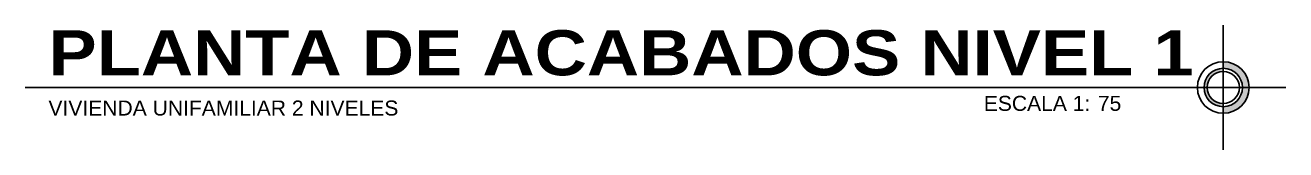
# Model space of a CAD drawing. Header units: inches. Extents: x -370 to 18, y -197 to 199.
# Drawn here: x -316.83 to -301.66, y 48.68 to 50.19 of the extents above; entities that cross this region are included whole.
import ezdxf

# ---------------------------------------------------------------- set-up
doc = ezdxf.new("R2010")
doc.units = ezdxf.units.IN
doc.header["$MEASUREMENT"] = 0
doc.styles.add('1', font='arial.ttf')
doc.styles.add('2', font='')
doc.styles.get('2').set_extended_font_data('Arial Black')

# ---------------------------------------------------------------- blocks, each defined once
blk = doc.blocks.new('*U44')
h = blk.add_hatch(color=1)
h.paths.add_polyline_path([(15.89, 0.255), (15.89, 0.343, -0.414214), (16.233, 0), (16.145, 0, 0.414214)])
h.paths.add_polyline_path([(16.145, 0), (16.233, 0, -0.414214), (15.89, -0.343), (15.89, -0.255, 0.414214)])
h = blk.add_hatch(color=1)
h.paths.add_polyline_path([(15.635, 0), (15.676, 0, 0.414214), (15.89, -0.214), (15.89, -0.255, -0.414214)])
h.paths.add_polyline_path([(15.89, 0.255), (15.89, 0.214, 0.414214), (15.676, 0), (15.635, 0, -0.414214)])
at = {"color": 13}
for p, q in [((15.89, -0.83), (15.89, 0.83)), ((0, 0), (16.72, 0))]:
    blk.add_line(p, q, dxfattribs=at)
at = {"color": 5}
for p, q in [((15.89, 0.611), (15.89, 0.83)), ((0, 0), (0.218, 0)), ((16.501, 0), (16.72, 0)), ((15.89, -0.611), (15.89, -0.83))]:
    blk.add_line(p, q, dxfattribs=at)
at = {"color": 13}
for radius in [0.343, 0.255, 0.214]:
    blk.add_circle((15.89, 0), radius, dxfattribs=at)
at = {"color": 2, "linetype": 'Continuous', "style": '1'}
blk.add_text('ESCALA 1:', height=0.2, dxfattribs=at).set_placement((12.714, -0.311))
at = {"color": 1, "linetype": 'Continuous', "style": '2'}
blk.add_attdef('TITULO', (0.308, 0.162), '', height=0.6, dxfattribs=at)
at = {"color": 2, "style": '1'}
blk.add_attdef('ESCALA', (14.227, -0.311), '', height=0.2, dxfattribs=at)
at = {"color": 2, "linetype": 'Continuous', "style": '1'}
blk.add_attdef('DESCRIPCION', (0.308, -0.373), '', height=0.2, dxfattribs=at)

msp = doc.modelspace()

# ---------------------------------------------------------------- block references
at = {"xscale": 0.9073029058261515, "yscale": 0.9073029058261515, "zscale": 0.9073029058261515}
msp.add_blockref('*U44', (-316.83218, 49.43545), dxfattribs=at).add_auto_attribs({'TITULO': 'PLANTA DE ACABADOS NIVEL 1', 'DESCRIPCION': 'VIVIENDA UNIFAMILIAR 2 NIVELES', 'ESCALA': '75'})

doc.saveas('drawing.dxf')
